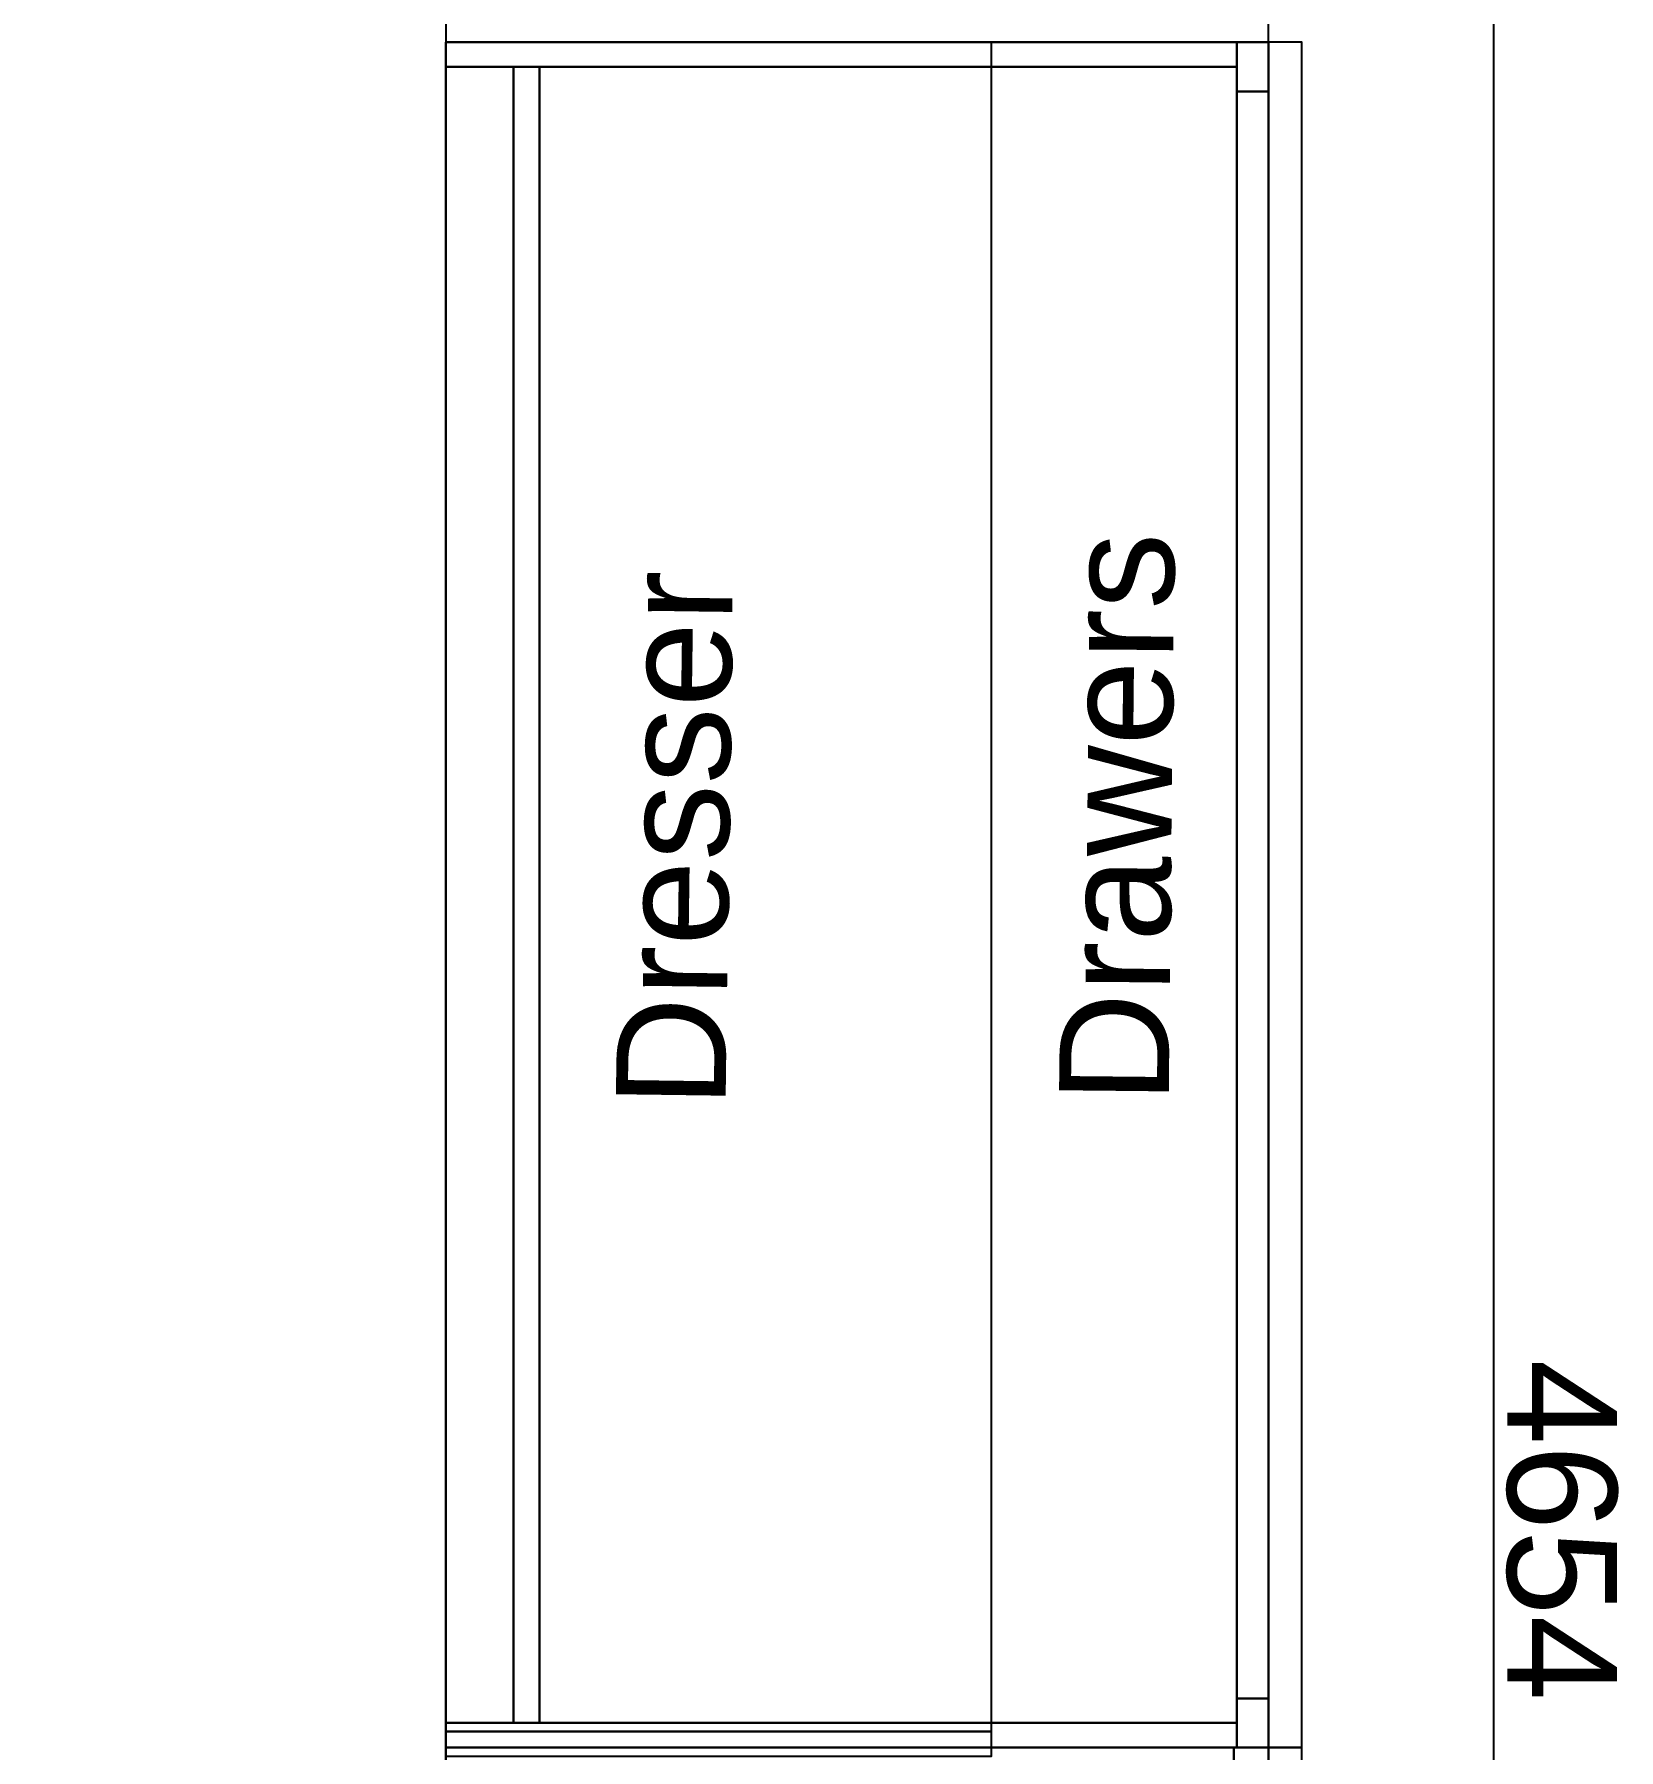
# Model space of a CAD drawing. Header units: millimetres. Extents: x -5841 to 140562, y 1006 to 102310.
# Drawn here: x 96782 to 97943, y 17531 to 18788 of the extents above; entities that cross this region are included whole.
import ezdxf

# ---------------------------------------------------------------- set-up
doc = ezdxf.new("R2010")
doc.units = ezdxf.units.MM
doc.header["$LTSCALE"] = 10
for name, color, linetype in [('PDF18_0', 7, 'Continuous'), ('PDF18_1-Dim-01', 7, 'Continuous'), ('PDF18_Text', 7, 'Continuous')]:
    doc.layers.add(name, color=color, linetype=linetype)
for name, color, linetype, true_color in [('PDF18_1-Cab-01', 7, 'Continuous', 0x545454), ('PDF18_1-Cab_2D-01', 7, 'Continuous', 0x545454), ('PDF18_1-Cab_Back-01', 7, 'Continuous', 0xddc16e), ('PDF18_1-Cab_Frame-01', 7, 'Continuous', 0xddc16e), ('PDF18_1-Cab_Front-01', 7, 'Continuous', 0xddc16e), ('PDF18_1-Cab_Inside-01', 7, 'Continuous', 0xddc16e), ('PDF18_1-Cab_Outside-01', 7, 'Continuous', 0xddc16e)]:
    doc.layers.add(name, color=color, linetype=linetype, true_color=true_color)
doc.styles.add('PDF ArialMT', font='arial.ttf')

msp = doc.modelspace()

# ---------------------------------------------------------------- linework, layer by layer
at = {"layer": 'PDF18_0', "lineweight": 0}
msp.add_lwpolyline([(96769.9644, 14937.76929), (97083.22314, 14937.76929), (97083.22314, 19505.42029), (97083.22314, 20461.0711), (96769.9644, 20461.0711)], dxfattribs=at)
at = {"layer": 'PDF18_0', "lineweight": 25}
for points in [[(97083.22314, 17532.73691), (97710.79891, 17532.73691), (97710.79891, 18782.59693), (97083.22314, 18782.59693)], [(97083.22314, 16896.69468), (97710.79891, 16896.69468), (97710.79891, 17532.73691), (97083.22314, 17532.73691)]]:
    msp.add_lwpolyline(points, close=True, dxfattribs=at)
msp.add_lwpolyline([(97083.22314, 18383.61537), (97083.22314, 15317.70133)], dxfattribs=at)
at = {"layer": 'PDF18_1-Cab-01', "lineweight": 25}
for points in [[(97686.45786, 18782.59693), (97686.45786, 18800.58814), (97083.22314, 18800.58814), (97083.22314, 18782.59693)], [(97686.45786, 17532.73691), (97686.45786, 18782.59693), (97083.22314, 18782.59693), (97083.22314, 17532.73691)], [(97483.26301, 18764.60572), (97483.26301, 18782.59693), (97083.22314, 18782.59693), (97083.22314, 18764.60572)], [(97483.26301, 17544.37828), (97483.26301, 18764.60572), (97083.22314, 18764.60572), (97083.22314, 17544.37828)], [(97483.26301, 17544.37828), (97483.26301, 18764.60572), (97083.22314, 18764.60572), (97083.22314, 17544.37828)], [(97483.26301, 17526.38707), (97483.26301, 17544.37828), (97083.22314, 17544.37828), (97083.22314, 17526.38707)], [(97686.45786, 16896.69468), (97686.45786, 17532.73691), (97083.22314, 17532.73691), (97083.22314, 16896.69468)]]:
    msp.add_lwpolyline(points, close=True, dxfattribs=at)
for points in [[(97083.22314, 18383.61537), (97083.22314, 17484.05481), (97083.22314, 16848.01258)], [(97083.22314, 17495.69618), (97083.22314, 18365.62416), (97083.22314, 17495.69618), (97083.22314, 17477.70497), (97083.22314, 17459.71376), (97083.22314, 16929.50219), (97083.22314, 17459.71376)]]:
    msp.add_lwpolyline(points, dxfattribs=at)
at = {"layer": 'PDF18_1-Cab_2D-01', "lineweight": 25}
for points in [[(97083.22314, 18782.59693), (97686.45786, 18782.59693), (97686.45786, 18800.58814), (97083.22314, 18800.58814)], [(97083.22314, 17532.73691), (97686.45786, 17532.73691), (97686.45786, 18782.59693), (97083.22314, 18782.59693)], [(97083.22314, 18764.60572), (97483.26301, 18764.60572), (97483.26301, 18782.59693), (97083.22314, 18782.59693)], [(97083.22314, 17544.37828), (97483.26301, 17544.37828), (97483.26301, 18764.60572), (97083.22314, 18764.60572)], [(97083.22314, 17544.37828), (97483.26301, 17544.37828), (97483.26301, 18764.60572), (97083.22314, 18764.60572)], [(97083.22314, 17526.38707), (97483.26301, 17526.38707), (97483.26301, 17544.37828), (97083.22314, 17544.37828)], [(97083.22314, 16896.69468), (97686.45786, 16896.69468), (97686.45786, 17532.73691), (97083.22314, 17532.73691)]]:
    msp.add_lwpolyline(points, close=True, dxfattribs=at)
for points in [[(97083.22314, 18383.61537), (97083.22314, 17484.05481), (97083.22314, 16848.01258)], [(97083.22314, 17495.69618), (97083.22314, 18365.62416), (97083.22314, 17495.69618), (97083.22314, 17477.70497), (97083.22314, 17459.71376), (97083.22314, 16929.50219), (97083.22314, 17459.71376)]]:
    msp.add_lwpolyline(points, dxfattribs=at)
at = {"layer": 'PDF18_1-Cab_Back-01', "lineweight": 25}
msp.add_lwpolyline([(97132.96355, 18764.60572), (97152.01306, 18764.60572), (97152.01306, 17550.72812), (97132.96355, 17550.72812), (97132.96355, 18764.60572), (97132.96355, 17550.72812), (97152.01306, 17550.72812), (97132.96355, 17550.72812), (97152.01306, 17550.72812), (97152.01306, 18764.60572), (97132.96355, 18764.60572), (97152.01306, 18764.60572), (97132.96355, 18764.60572), (97152.01306, 18764.60572), (97152.01306, 17550.72812), (97132.96355, 17550.72812), (97132.96355, 18764.60572), (97132.96355, 17550.72812), (97152.01306, 17550.72812), (97152.01306, 18764.60572), (97132.96355, 18764.60572), (97132.96355, 17550.72812), (97152.01306, 17550.72812), (97132.96355, 17550.72812), (97132.96355, 18764.60572), (97132.96355, 17550.72812)], dxfattribs=at)
at = {"layer": 'PDF18_1-Cab_Frame-01', "lineweight": 25}
for points in [[(97663.17512, 17532.73691), (97663.17512, 17568.71933), (97663.17512, 18746.61451), (97663.17512, 18782.59693)], [(97686.45786, 18782.59693), (97663.17512, 18782.59693), (97686.45786, 18782.59693), (97663.17512, 18782.59693), (97663.17512, 18746.61451), (97686.45786, 18746.61451), (97663.17512, 18746.61451), (97686.45786, 18746.61451), (97663.17512, 18746.61451), (97663.17512, 17568.71933), (97686.45786, 17568.71933)], [(97686.45786, 18782.59693), (97663.17512, 18782.59693), (97686.45786, 18782.59693)], [(97663.17512, 18746.61451), (97663.17512, 18782.59693), (97663.17512, 18746.61451)], [(97686.45786, 18746.61451), (97686.45786, 18782.59693), (97686.45786, 18746.61451)], [(97686.45786, 18746.61451), (97686.45786, 18782.59693), (97686.45786, 18746.61451)], [(97686.45786, 18746.61451), (97663.17512, 18746.61451), (97686.45786, 18746.61451), (97663.17512, 18746.61451), (97663.17512, 17568.71933), (97686.45786, 17568.71933), (97663.17512, 17568.71933), (97663.17512, 18746.61451), (97686.45786, 18746.61451), (97663.17512, 18746.61451), (97686.45786, 18746.61451), (97663.17512, 18746.61451), (97686.45786, 18746.61451), (97663.17512, 18746.61451), (97663.17512, 17568.71933), (97686.45786, 17568.71933), (97663.17512, 17568.71933), (97686.45786, 17568.71933), (97663.17512, 17568.71933), (97663.17512, 17532.73691), (97686.45786, 17532.73691), (97661.05851, 17532.73691), (97686.45786, 17532.73691), (97661.05851, 17532.73691), (97661.05851, 17496.75449)], [(97663.17512, 17568.71933), (97663.17512, 18746.61451)], [(97686.45786, 18746.61451), (97663.17512, 18746.61451), (97686.45786, 18746.61451)], [(97663.17512, 17568.71933), (97663.17512, 18746.61451), (97663.17512, 17568.71933)], [(97686.45786, 18746.61451), (97663.17512, 18746.61451), (97686.45786, 18746.61451)], [(97663.17512, 17568.71933), (97663.17512, 18746.61451), (97663.17512, 17568.71933)], [(97686.45786, 18746.61451), (97663.17512, 18746.61451), (97686.45786, 18746.61451)], [(97663.17512, 17568.71933), (97663.17512, 18746.61451), (97663.17512, 17568.71933)], [(97686.45786, 18746.61451), (97663.17512, 18746.61451), (97686.45786, 18746.61451)], [(97663.17512, 17568.71933), (97663.17512, 18746.61451), (97663.17512, 17568.71933)], [(97686.45786, 17568.71933), (97686.45786, 18746.61451), (97686.45786, 17568.71933)], [(97686.45786, 17568.71933), (97663.17512, 17568.71933), (97686.45786, 17568.71933)], [(97663.17512, 17532.73691), (97663.17512, 17568.71933), (97663.17512, 17532.73691)], [(97686.45786, 17532.73691), (97686.45786, 17568.71933), (97686.45786, 17532.73691)], [(97686.45786, 17532.73691), (97686.45786, 17568.71933), (97686.45786, 17532.73691)], [(97686.45786, 17532.73691), (97661.05851, 17532.73691), (97686.45786, 17532.73691)], [(97661.05851, 17496.75449), (97661.05851, 17532.73691), (97661.05851, 17496.75449)], [(97661.05851, 15397.07432), (97661.05851, 15433.05675), (97661.05851, 15961.15171), (97661.05851, 15997.13413), (97661.05851, 16033.11655), (97661.05851, 16860.71226), (97661.05851, 16896.69468), (97661.05851, 16932.67711), (97661.05851, 17496.75449), (97661.05851, 16932.67711), (97661.05851, 17496.75449), (97661.05851, 17532.73691)], [(97686.45786, 17496.75449), (97686.45786, 17532.73691), (97686.45786, 17496.75449)], [(97686.45786, 17496.75449), (97686.45786, 17532.73691), (97686.45786, 17496.75449)]]:
    msp.add_lwpolyline(points, dxfattribs=at)
for points in [[(97686.45786, 18746.61451), (97663.17512, 18746.61451), (97663.17512, 18782.59693), (97686.45786, 18782.59693)], [(97686.45786, 18746.61451), (97663.17512, 18746.61451), (97663.17512, 18782.59693), (97686.45786, 18782.59693), (97686.45786, 18746.61451), (97686.45786, 18782.59693), (97663.17512, 18782.59693), (97663.17512, 18746.61451), (97686.45786, 18746.61451), (97663.17512, 18746.61451)], [(97686.45786, 17568.71933), (97663.17512, 17568.71933), (97663.17512, 18746.61451), (97686.45786, 18746.61451)], [(97686.45786, 17568.71933), (97686.45786, 18746.61451), (97686.45786, 17568.71933), (97663.17512, 17568.71933), (97663.17512, 18746.61451), (97686.45786, 18746.61451)], [(97663.17512, 18746.61451), (97663.17512, 17568.71933)], [(97686.45786, 17568.71933), (97686.45786, 18746.61451), (97686.45786, 17568.71933), (97663.17512, 17568.71933), (97663.17512, 18746.61451), (97686.45786, 18746.61451)], [(97686.45786, 17568.71933), (97686.45786, 18746.61451), (97686.45786, 17568.71933), (97663.17512, 17568.71933), (97663.17512, 18746.61451), (97686.45786, 18746.61451)], [(97686.45786, 17568.71933), (97686.45786, 18746.61451), (97686.45786, 17568.71933), (97663.17512, 17568.71933), (97663.17512, 18746.61451), (97686.45786, 18746.61451), (97686.45786, 17568.71933), (97686.45786, 18746.61451), (97663.17512, 18746.61451), (97663.17512, 17568.71933), (97686.45786, 17568.71933), (97663.17512, 17568.71933)], [(97686.45786, 17568.71933), (97686.45786, 18746.61451), (97686.45786, 17568.71933), (97663.17512, 17568.71933), (97663.17512, 18746.61451), (97686.45786, 18746.61451), (97686.45786, 17568.71933), (97686.45786, 18746.61451), (97663.17512, 18746.61451), (97663.17512, 17568.71933), (97686.45786, 17568.71933), (97663.17512, 17568.71933)], [(97686.45786, 17568.71933), (97686.45786, 18746.61451), (97686.45786, 17568.71933), (97663.17512, 17568.71933), (97663.17512, 18746.61451), (97686.45786, 18746.61451), (97686.45786, 17568.71933), (97686.45786, 18746.61451), (97663.17512, 18746.61451), (97663.17512, 17568.71933), (97686.45786, 17568.71933), (97663.17512, 17568.71933)], [(97686.45786, 17568.71933), (97686.45786, 18746.61451), (97686.45786, 17568.71933), (97663.17512, 17568.71933), (97663.17512, 18746.61451), (97686.45786, 18746.61451), (97686.45786, 17568.71933), (97686.45786, 18746.61451), (97663.17512, 18746.61451), (97663.17512, 17568.71933), (97686.45786, 17568.71933), (97663.17512, 17568.71933)], [(97686.45786, 17532.73691), (97663.17512, 17532.73691), (97663.17512, 17568.71933), (97686.45786, 17568.71933)], [(97686.45786, 17532.73691), (97663.17512, 17532.73691), (97663.17512, 17568.71933), (97686.45786, 17568.71933), (97686.45786, 17532.73691), (97686.45786, 17568.71933), (97663.17512, 17568.71933), (97663.17512, 17532.73691), (97686.45786, 17532.73691), (97663.17512, 17532.73691)], [(97686.45786, 17496.75449), (97661.05851, 17496.75449), (97661.05851, 17532.73691), (97686.45786, 17532.73691)], [(97686.45786, 17496.75449), (97661.05851, 17496.75449), (97661.05851, 17532.73691), (97686.45786, 17532.73691), (97686.45786, 17496.75449), (97686.45786, 17532.73691), (97661.05851, 17532.73691), (97661.05851, 17496.75449), (97686.45786, 17496.75449), (97661.05851, 17496.75449)]]:
    msp.add_lwpolyline(points, close=True, dxfattribs=at)
at = {"layer": 'PDF18_1-Cab_Front-01', "lineweight": 25}
for points in [[(97663.17512, 18782.59693), (97663.17512, 18764.60572), (97663.17512, 18782.59693), (97663.17512, 18764.60572)], [(97661.05851, 17532.73691), (97661.05851, 17513.68739), (97661.05851, 17532.73691), (97661.05851, 17513.68739)]]:
    msp.add_lwpolyline(points, dxfattribs=at)
for points in [[(97663.17512, 17550.72812), (97663.17512, 18764.60572), (97663.17512, 17550.72812), (97663.17512, 18764.60572)], [(97663.17512, 17550.72812), (97663.17512, 18764.60572), (97663.17512, 17550.72812), (97663.17512, 18764.60572)], [(97663.17512, 17532.73691), (97663.17512, 17550.72812), (97663.17512, 17532.73691), (97663.17512, 17550.72812)]]:
    msp.add_lwpolyline(points, close=True, dxfattribs=at)
at = {"layer": 'PDF18_1-Cab_Inside-01', "lineweight": 25}
for points in [[(97083.22314, 18764.60572), (97663.17512, 18764.60572), (97663.17512, 17550.72812), (97083.22314, 17550.72812), (97083.22314, 18764.60572), (97663.17512, 18764.60572), (97663.17512, 17550.72812), (97083.22314, 17550.72812)], [(97083.22314, 17550.72812), (97663.17512, 17550.72812), (97663.17512, 18764.60572), (97083.22314, 18764.60572), (97083.22314, 17550.72812), (97663.17512, 17550.72812), (97663.17512, 18764.60572), (97083.22314, 18764.60572)]]:
    msp.add_lwpolyline(points, close=True, dxfattribs=at)
at = {"layer": 'PDF18_1-Cab_Outside-01', "lineweight": 25}
for points in [[(97083.22314, 18782.59693), (97663.17512, 18782.59693), (97663.17512, 18764.60572), (97083.22314, 18764.60572)], [(97083.22314, 17550.72812), (97663.17512, 17550.72812), (97663.17512, 18764.60572), (97083.22314, 18764.60572), (97083.22314, 17550.72812), (97663.17512, 17550.72812)], [(97083.22314, 17550.72812), (97663.17512, 17550.72812), (97663.17512, 18764.60572), (97083.22314, 18764.60572), (97083.22314, 17550.72812), (97663.17512, 17550.72812)], [(97083.22314, 18764.60572), (97663.17512, 18764.60572), (97663.17512, 17550.72812), (97083.22314, 17550.72812)], [(97083.22314, 18764.60572), (97083.22314, 17550.72812), (97083.22314, 18764.60572), (97663.17512, 18764.60572), (97663.17512, 17550.72812), (97083.22314, 17550.72812)], [(97083.22314, 17532.73691), (97083.22314, 17550.72812), (97663.17512, 17550.72812), (97663.17512, 17532.73691)], [(97083.22314, 17532.73691), (97661.05851, 17532.73691), (97661.05851, 17513.68739), (97083.22314, 17513.68739)]]:
    msp.add_lwpolyline(points, close=True, dxfattribs=at)
for points in [[(97083.22314, 18764.60572), (97663.17512, 18764.60572), (97663.17512, 18782.59693), (97663.17512, 18764.60572), (97083.22314, 18764.60572), (97083.22314, 18782.59693), (97083.22314, 18764.60572), (97663.17512, 18764.60572), (97663.17512, 18782.59693), (97083.22314, 18782.59693), (97083.22314, 18764.60572), (97083.22314, 18782.59693), (97663.17512, 18782.59693), (97083.22314, 18782.59693), (97663.17512, 18782.59693), (97083.22314, 18782.59693), (97083.22314, 18764.60572), (97083.22314, 18782.59693)], [(97663.17512, 18764.60572), (97083.22314, 18764.60572), (97663.17512, 18764.60572)], [(97083.22314, 18764.60572), (97083.22314, 17550.72812), (97083.22314, 18764.60572)], [(97663.17512, 18764.60572), (97083.22314, 18764.60572), (97663.17512, 18764.60572)], [(97083.22314, 18764.60572), (97083.22314, 17550.72812), (97083.22314, 18764.60572)], [(97663.17512, 18764.60572), (97083.22314, 18764.60572), (97663.17512, 18764.60572)], [(97663.17512, 18764.60572), (97083.22314, 18764.60572), (97663.17512, 18764.60572)], [(97083.22314, 18764.60572), (97083.22314, 17550.72812), (97083.22314, 18764.60572)], [(97661.05851, 17513.68739), (97661.05851, 17532.73691), (97083.22314, 17532.73691), (97083.22314, 17513.68739), (97083.22314, 17532.73691), (97661.05851, 17532.73691), (97083.22314, 17532.73691), (97661.05851, 17532.73691), (97083.22314, 17532.73691), (97083.22314, 17513.68739), (97083.22314, 17532.73691), (97663.17512, 17532.73691), (97083.22314, 17532.73691), (97083.22314, 17550.72812), (97083.22314, 17532.73691), (97083.22314, 17550.72812), (97663.17512, 17550.72812), (97663.17512, 17532.73691), (97083.22314, 17532.73691), (97663.17512, 17532.73691), (97663.17512, 17550.72812), (97083.22314, 17550.72812), (97083.22314, 17532.73691), (97663.17512, 17532.73691), (97083.22314, 17532.73691), (97083.22314, 17550.72812), (97663.17512, 17550.72812), (97663.17512, 17532.73691)], [(97083.22314, 17550.72812), (97663.17512, 17550.72812), (97083.22314, 17550.72812)], [(97083.22314, 17550.72812), (97663.17512, 17550.72812), (97083.22314, 17550.72812)], [(97083.22314, 17513.68739), (97083.22314, 17532.73691), (97083.22314, 17513.68739)], [(97661.05851, 17513.68739), (97661.05851, 17532.73691), (97661.05851, 17513.68739)]]:
    msp.add_lwpolyline(points, dxfattribs=at)
at = {"layer": 'PDF18_1-Dim-01', "lineweight": 25}
msp.add_lwpolyline([(97851.55368, 15366.38343), (97851.55368, 20020.81558)], dxfattribs=at)

# ---------------------------------------------------------------- texts
at = {"layer": 'PDF18_Text', "char_height": 80.466868, "attachment_point": 4, "style": 'PDF ArialMT'}
for s, insert, rotation in [('Drawers', (97573.60449, 18004.83852), 89.41809005), ('Dresser', (97248.69469, 18001.79818), 89.22535792), ('4654', (97901.1649, 17817.10592), 270)]:
    msp.add_mtext(s, dxfattribs=dict(at, insert=insert, rotation=rotation))

doc.saveas('drawing.dxf')
